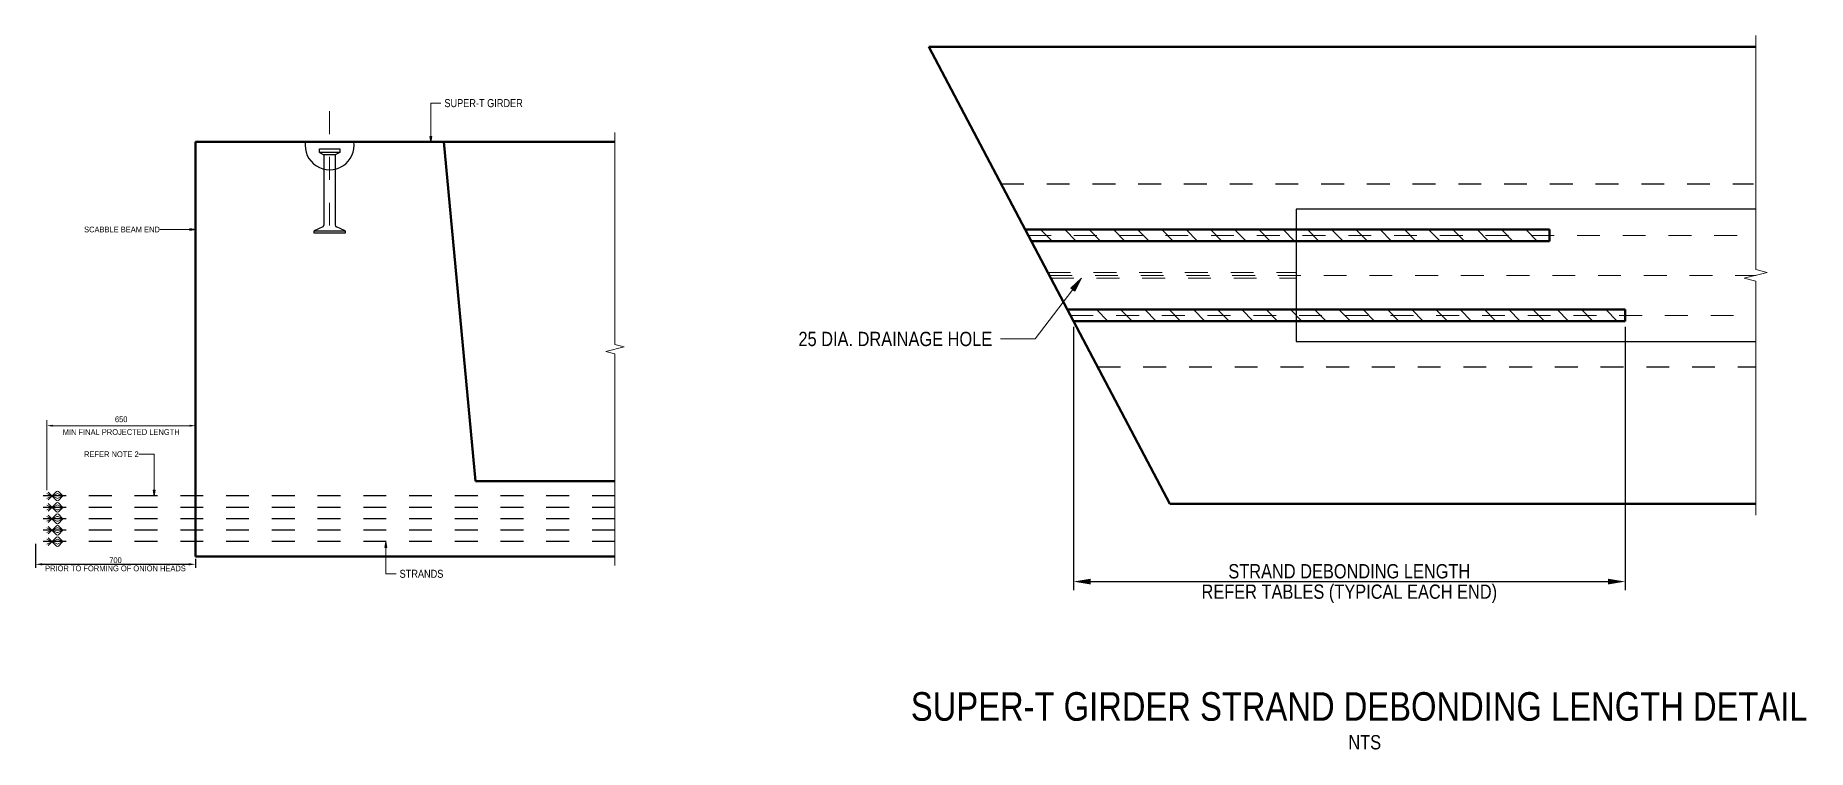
# Model space of a CAD drawing. Header units: metres. Extents: x -0.4 to 12.7, y 3.4 to 33.1.
# Drawn here: x 4.95 to 12.7, y 29.95 to 33.08 of the extents above; entities that cross this region are included whole.
import ezdxf

# ---------------------------------------------------------------- set-up
doc = ezdxf.new("R2010")
doc.units = ezdxf.units.M
for name, pattern in [('JacobsCenter', [0.015, 0.009, -0.0015, 0.003, -0.0015]), ('JacobsDash', [0.0045, 0.003, -0.0015]), ('JacobsDoubleCenter', [0.0255, 0.015, -0.0015, 0.003, -0.0015, 0.003, -0.0015])]:
    doc.linetypes.add(name, pattern=pattern)
doc.layers.get('Defpoints').update_dxf_attribs({"color": 41})
for name, color, linetype, lineweight in [('A-ANNO-DIMS', 7, 'Continuous', 9), ('A-DETL', 7, 'Continuous', 13), ('A-DETL-GENF', 7, 'Continuous', 9), ('G-ANNO-TEXT', 7, 'Continuous', 9)]:
    doc.layers.add(name, color=color, linetype=linetype, lineweight=lineweight)
doc.styles.add('Arial Narrow_1', font='ARIALN.TTF', dxfattribs={"height": 0.025})
doc.styles.add('Arial Narrow_4', font='ARIALN.TTF', dxfattribs={"height": 0.035})
doc.styles.add('Arial Narrow_7', font='ARIALN.TTF', dxfattribs={"height": 0.0625})
doc.styles.add('Arial Narrow_8', font='ARIALN.TTF', dxfattribs={"height": 0.125})
doc.dimstyles.new('____ddd_____1', dxfattribs={"dimscale": 0.3048, "dimtxt": 0.025586, "dimasz": 0.098425, "dimexe": 0.049213, "dimexo": 0.032808, "dimgap": 0.016404, "dimtad": 1, "dimdec": 0, "dimlfac": 1000, "dimzin": 0, "dimdsep": 46, "dimtxsty": 'Arial Narrow_1', "dimsah": 1, "dimcen": 0.09, "dimaunit": 1, "dimadec": 4, "dimazin": 0, "dimtfac": 1, "dimtdec": 4, "dimtix": 1, "dimtmove": 0, "dimatfit": 3, "dimfxl": 1, "dimtvp": 1, "dimtolj": 1, "dimtzin": 0, "dimarcsym": 2})
doc.dimstyles.new('____ddd_____2', dxfattribs={"dimscale": 0.3048, "dimtxt": 0.063964, "dimasz": 0.246063, "dimexe": 0.123031, "dimexo": 0.082021, "dimgap": 0.04101, "dimtad": 1, "dimdec": 0, "dimlfac": 1000, "dimzin": 0, "dimdsep": 46, "dimtxsty": 'Arial Narrow_7', "dimsah": 1, "dimcen": 0.09, "dimaunit": 1, "dimadec": 4, "dimazin": 0, "dimtfac": 1, "dimtdec": 4, "dimtix": 1, "dimtmove": 0, "dimatfit": 3, "dimfxl": 1, "dimtvp": 1, "dimtolj": 1, "dimtzin": 0, "dimarcsym": 2})
doc.dimstyles.new('Dimension_Standard_O__mm_', dxfattribs={"dimscale": 0.3048, "dimtxt": 0.025586, "dimasz": 0.082021, "dimexe": 0.07874, "dimexo": 0.049213, "dimgap": 0.049213, "dimtad": 1, "dimdec": 0, "dimlfac": 1000, "dimzin": 0, "dimdsep": 46, "dimtxsty": 'Arial Narrow_1', "dimsah": 1, "dimcen": 0.09, "dimaunit": 1, "dimadec": 4, "dimazin": 0, "dimtfac": 1, "dimtdec": 4, "dimtix": 1, "dimtmove": 0, "dimatfit": 3, "dimfxl": 1, "dimtvp": 1, "dimtfill": 1, "dimtolj": 1, "dimtzin": 0, "dimlwd": 18, "dimlwe": 18, "dimarcsym": 2})
pattern_1 = [(135, (5.721716, 0), (-0.05303301, -0.05303301), [])]

# ---------------------------------------------------------------- blocks, each defined once
blk = doc.blocks.new('CS_DET_BreakLine_ViewScale - Std Break-5081559-DRG-2973095 - TYPICAL STRAND ANCHORAGE DETAIL')
at = {"layer": 'A-DETL-GENF'}
for p, q in [((0.8875, 0), (-0.04, 0)), ((0.8975, 0.04), (0.8875, 0)), ((0.9175, -0.04), (0.8975, 0.04)), ((0.9275, 0), (0.9175, -0.04)), ((1.855, 0), (0.9275, 0))]:
    blk.add_line(p, q, dxfattribs=at)
blk = doc.blocks.new('CS_DET_BreakLine_ViewScale - Std Break-1703117-DRG-2873095 - SUPER-T GIRDER_STRAND DEBONDING LENGTH DETAIL')
at = {"layer": 'A-DETL-GENF'}
for p, q in [((0.975, 0), (-0.05, 0)), ((0.9875, 0.05), (0.975, 0)), ((1.0125, -0.05), (0.9875, 0.05)), ((1.025, 0), (1.0125, -0.05)), ((2.05, 0), (1.025, 0))]:
    blk.add_line(p, q, dxfattribs=at)
blk = doc.blocks.new('DIMBLOCK15-DRG-2973095 - TYPICAL STRAND ANCHORAGE DETAIL')
at = {"layer": 'A-ANNO-DIMS', "color": 0, "lineweight": -2, "transparency": 16777216}
for p, q in [((4.9508, 30.8504), (4.9508, 30.7463)), ((5.6508, 30.7854), (5.6508, 30.7463)), ((4.9808, 30.7613), (5.6208, 30.7613))]:
    blk.add_line(p, q, dxfattribs=at)
at = {"layer": 'A-ANNO-DIMS', "color": 0, "transparency": 16777216}
for points in [[(4.9808, 30.7663), (4.9808, 30.7563), (4.9508, 30.7613)], [(5.6208, 30.7663), (5.6208, 30.7563), (5.6508, 30.7613)]]:
    blk.add_solid(points, dxfattribs=at)
at = {"layer": 'Defpoints', "color": 0, "transparency": 16777216}
for p in [(4.9508, 30.8604), (5.6508, 30.7954), (5.6508, 30.7613)]:
    blk.add_point(p, dxfattribs=at)
at = {"layer": 'A-ANNO-DIMS', "color": 0, "transparency": 16777216, "char_height": 0.025, "width": 0.647686, "attachment_point": 5, "style": 'Arial Narrow_1'}
for s, insert in [('\\A1;700', (5.3008, 30.779)), ('\\A1;PRIOR TO FORMING OF ONION HEADS', (5.3008, 30.7433))]:
    blk.add_mtext(s, dxfattribs=dict(at, insert=insert))
blk = doc.blocks.new('DIMBLOCK16-DRG-2973095 - TYPICAL STRAND ANCHORAGE DETAIL')
at = {"layer": 'A-ANNO-DIMS', "color": 0, "lineweight": 18, "transparency": 16777216}
for p, q in [((5.0008, 31.0857), (5.0008, 31.3919)), ((5.6508, 31.3391), (5.6508, 31.3919)), ((5.0258, 31.3679), (5.6258, 31.3679))]:
    blk.add_line(p, q, dxfattribs=at)
at = {"layer": 'A-ANNO-DIMS', "color": 0, "transparency": 16777216}
for points in [[(5.0258, 31.3721), (5.0258, 31.3638), (5.0008, 31.3679)], [(5.6258, 31.3721), (5.6258, 31.3638), (5.6508, 31.3679)]]:
    blk.add_solid(points, dxfattribs=at)
at = {"layer": 'Defpoints', "color": 0, "transparency": 16777216}
for p in [(5.6508, 31.3679), (5.6508, 31.3241), (5.0008, 31.0707)]:
    blk.add_point(p, dxfattribs=at)
at = {"layer": 'A-ANNO-DIMS', "color": 0, "lineweight": 18, "transparency": 16777216, "insert": (5.3258, 31.3957), "char_height": 0.025, "width": 0.537545, "attachment_point": 5, "style": 'Arial Narrow_1', "bg_fill": 3, "box_fill_scale": 1.1, "bg_fill_color": 256, "bg_fill_true_color": 13158600, "bg_fill_transparency": 0}
blk.add_mtext('\\A1;650', dxfattribs=at)
at = {"layer": 'A-ANNO-DIMS', "color": 0, "lineweight": 18, "transparency": 16777216, "insert": (5.3258, 31.34), "char_height": 0.025, "width": 0.537545, "attachment_point": 5, "style": 'Arial Narrow_1', "bg_fill": 3, "box_fill_scale": 1.1, "bg_fill_color": 256, "bg_fill_true_color": 13158600, "bg_fill_transparency": 0}
blk.add_mtext('\\A1;MIN FINAL PROJECTED LENGTH', dxfattribs=at)
blk = doc.blocks.new('DIMBLOCK17-DRG-2873095 - SUPER-T GIRDER_STRAND DEBONDING LENGTH DETAIL')
at = {"layer": 'A-ANNO-DIMS', "color": 0, "lineweight": -2, "transparency": 16777216}
for p, q in [((9.4899, 31.8008), (9.4899, 30.6482)), ((11.9028, 31.8008), (11.9028, 30.6482)), ((9.5649, 30.6857), (11.8278, 30.6857))]:
    blk.add_line(p, q, dxfattribs=at)
at = {"layer": 'A-ANNO-DIMS', "color": 0, "transparency": 16777216}
for points in [[(9.5649, 30.6982), (9.5649, 30.6732), (9.4899, 30.6857)], [(11.8278, 30.6982), (11.8278, 30.6732), (11.9028, 30.6857)]]:
    blk.add_solid(points, dxfattribs=at)
at = {"layer": 'Defpoints', "color": 0, "transparency": 16777216}
for p in [(9.4899, 31.8258), (11.9028, 31.8258), (11.9028, 30.6857)]:
    blk.add_point(p, dxfattribs=at)
at = {"layer": 'A-ANNO-DIMS', "color": 0, "transparency": 16777216, "char_height": 0.0625, "width": 1.552204, "attachment_point": 5, "style": 'Arial Narrow_7'}
for s, insert in [('\\A1;STRAND DEBONDING LENGTH', (10.6963, 30.7305)), ('\\A1;REFER TABLES (TYPICAL EACH END)', (10.6963, 30.6322))]:
    blk.add_mtext(s, dxfattribs=dict(at, insert=insert))

msp = doc.modelspace()

# ---------------------------------------------------------------- hatches: boundary and pattern name
at = {"layer": 'A-DETL-GENF'}
h = msp.add_hatch(dxfattribs=at)
h.set_pattern_fill('FP_1', color=256, style=0, pattern_type=2)
h.set_pattern_definition(pattern_1)
h.paths.add_polyline_path([(9.3053, 32.1758), (11.5715, 32.1758), (11.5715, 32.2258), (9.2789, 32.2258)])
h = msp.add_hatch(dxfattribs=at)
h.set_pattern_fill('FP_1', color=256, style=0, pattern_type=2)
h.set_pattern_definition(pattern_1)
h.paths.add_polyline_path([(9.5445, 31.8258), (11.9028, 31.8258), (11.9028, 31.8758), (9.5445, 31.8758)])
at = {"layer": 'G-ANNO-TEXT'}
for points in [[(6.6798, 32.6085), (6.6842, 32.6335), (6.6754, 32.6335)], [(5.6516, 32.2266), (5.6266, 32.231), (5.6266, 32.2222)], [(9.5254, 32.0134), (9.4787, 31.9704), (9.4962, 31.957)], [(5.4702, 31.0604), (5.4747, 31.0854), (5.4658, 31.0854)], [(6.4825, 30.8605), (6.4781, 30.8355), (6.4869, 30.8355)]]:
    msp.add_hatch(color=256, dxfattribs=at).paths.add_polyline_path(points)

# ---------------------------------------------------------------- linework, layer by layer
at = {"layer": 'A-DETL', "lineweight": 50}
for p, q in [((12.4737, 33.0258), (8.857, 33.0258)), ((8.857, 33.0258), (9.9118, 31.0258)), ((9.2789, 32.2258), (11.5715, 32.2258)), ((11.5715, 32.1758), (9.3053, 32.1758)), ((11.5715, 32.2258), (11.5715, 32.1758)), ((9.4635, 31.8758), (11.9028, 31.8758)), ((11.9028, 31.8758), (11.9028, 31.8258)), ((11.9028, 31.8258), (9.4899, 31.8258)), ((9.9118, 31.0258), (12.4737, 31.0258))]:
    msp.add_line(p, q, dxfattribs=at)
at = {"layer": 'A-DETL', "linetype": 'JacobsCenter', "lineweight": 18}
for p, q in [((6.2372, 32.7438), (6.2372, 32.1638)), ((9.2921, 32.2008), (12.4737, 32.2008)), ((9.3844, 32.0258), (12.4737, 32.0258)), ((9.4767, 31.8508), (12.4737, 31.8508))]:
    msp.add_line(p, q, dxfattribs=at)
at = {"layer": 'A-DETL', "lineweight": 70}
for p, q in [((5.6508, 32.6104), (7.4847, 32.6104)), ((5.6508, 30.7954), (5.6508, 32.6104)), ((6.7363, 32.6104), (6.8753, 31.1254)), ((7.4847, 31.1254), (6.8753, 31.1254)), ((7.4847, 30.7954), (5.6508, 30.7954))]:
    msp.add_line(p, q, dxfattribs=at)
at = {"layer": 'A-DETL', "lineweight": 25}
for p, q in [((6.1932, 32.5633), (6.1932, 32.58)), ((6.1932, 32.58), (6.2812, 32.58)), ((6.2812, 32.5633), (6.1932, 32.5633)), ((6.1932, 32.5633), (6.2122, 32.553)), ((6.2122, 32.553), (6.2121, 32.2454)), ((6.2622, 32.553), (6.2122, 32.553)), ((6.2812, 32.5633), (6.2622, 32.553)), ((6.2622, 32.553), (6.2622, 32.2464)), ((6.2812, 32.58), (6.2812, 32.5633)), ((12.4737, 32.3159), (10.4645, 32.3159)), ((10.4645, 32.3159), (10.4645, 31.7358)), ((6.2073, 32.2375), (6.1696, 32.2207)), ((6.1696, 32.2207), (6.3047, 32.2207)), ((6.1696, 32.21), (6.1696, 32.2207)), ((6.3047, 32.21), (6.1696, 32.21)), ((6.3047, 32.2207), (6.267, 32.2375)), ((6.3047, 32.2207), (6.3047, 32.21)), ((10.4645, 31.7358), (12.4737, 31.7358))]:
    msp.add_line(p, q, dxfattribs=at)
at = {"layer": 'A-DETL', "linetype": 'JacobsDash', "lineweight": 25}
for p, q in [((9.1734, 32.4259), (12.4635, 32.4259)), ((9.5954, 31.6258), (12.4737, 31.6258))]:
    msp.add_line(p, q, dxfattribs=at)
at = {"layer": 'A-DETL', "linetype": 'JacobsDash', "lineweight": 18}
for p, q in [((9.3778, 32.0383), (10.4645, 32.0383)), ((9.391, 32.0133), (10.4645, 32.0133))]:
    msp.add_line(p, q, dxfattribs=at)
at = {"layer": 'A-DETL'}
for p, q in [((5.0428, 31.0801), (5.0068, 31.0441)), ((5.0428, 31.0406), (5.0068, 31.0767)), ((5.0711, 31.0604), (5.0513, 31.0801)), ((5.0008, 31.0707), (5.0445, 31.0503)), ((5.0008, 31.05), (5.0445, 31.0704)), ((5.0008, 31.0207), (5.0445, 31.0003)), ((5.0008, 31), (5.0445, 31.0204)), ((5.0428, 31.0301), (5.0068, 30.9941)), ((5.0428, 30.9906), (5.0068, 31.0267)), ((5.0711, 31.0604), (5.0496, 31.0704)), ((5.0711, 31.0604), (5.0496, 31.0503)), ((5.0711, 31.0104), (5.0496, 31.0204)), ((5.0711, 31.0104), (5.0496, 31.0003)), ((5.0711, 31.0604), (5.0513, 31.0406)), ((5.0711, 31.0104), (5.0513, 31.0301)), ((5.0711, 31.0104), (5.0513, 30.9906)), ((5.0008, 30.9707), (5.0445, 30.9503)), ((5.0008, 30.95), (5.0445, 30.9704)), ((5.0008, 30.9207), (5.0445, 30.9003)), ((5.0428, 30.9801), (5.0068, 30.9441)), ((5.0428, 30.9406), (5.0068, 30.9767)), ((5.0428, 30.9301), (5.0068, 30.8941)), ((5.0428, 30.8906), (5.0068, 30.9267)), ((5.0711, 30.9604), (5.0496, 30.9704)), ((5.0711, 30.9604), (5.0496, 30.9503)), ((5.0711, 30.9604), (5.0513, 30.9801)), ((5.0711, 30.9604), (5.0513, 30.9406)), ((5.0711, 30.9104), (5.0513, 30.9301)), ((5.0008, 30.9), (5.0445, 30.9204)), ((5.0008, 30.8707), (5.0445, 30.8503)), ((5.0008, 30.85), (5.0445, 30.8704)), ((5.0428, 30.8801), (5.0068, 30.8441)), ((5.0428, 30.8406), (5.0068, 30.8767)), ((5.0711, 30.9104), (5.0496, 30.9204)), ((5.0711, 30.9104), (5.0496, 30.9003)), ((5.0711, 30.8604), (5.0496, 30.8704)), ((5.0711, 30.8604), (5.0496, 30.8503)), ((5.0711, 30.9104), (5.0513, 30.8906)), ((5.0711, 30.8604), (5.0513, 30.8801)), ((5.0711, 30.8604), (5.0513, 30.8406))]:
    msp.add_line(p, q, dxfattribs=at)
at = {"layer": 'A-DETL', "linetype": 'JacobsDoubleCenter', "lineweight": 25}
for p, q in [((7.4847, 31.0604), (4.9508, 31.0604)), ((7.4847, 31.0104), (4.9508, 31.0104)), ((7.4847, 30.9604), (4.9508, 30.9604)), ((7.4847, 30.9104), (4.9508, 30.9104)), ((7.4847, 30.8604), (4.9508, 30.8604))]:
    msp.add_line(p, q, dxfattribs=at)
at = {"layer": 'A-DETL'}
for centre, start, end in [((5.0471, 31.0759), 45, 135), ((5.0471, 31.0448), 225, 315), ((5.0471, 31.0259), 45, 135), ((5.0471, 31.0649), 65, 115), ((5.0471, 31.0558), 245, 295), ((5.0471, 31.0149), 65, 115), ((5.0471, 31.0058), 245, 295), ((5.0471, 30.9948), 225, 315), ((5.0471, 30.9759), 45, 135), ((5.0471, 30.9448), 225, 315), ((5.0471, 30.9259), 45, 135), ((5.0471, 30.9649), 65, 115), ((5.0471, 30.9558), 245, 295), ((5.0471, 30.9149), 65, 115), ((5.0471, 30.8948), 225, 315), ((5.0471, 30.8759), 45, 135), ((5.0471, 30.9058), 245, 295), ((5.0471, 30.8649), 65, 115), ((5.0471, 30.8558), 245, 295), ((5.0471, 30.8448), 225, 315)]:
    msp.add_arc(centre, 0.006, start, end, dxfattribs=at)
at = {"layer": 'A-DETL', "lineweight": 25}
for centre, major_axis, ratio, start_param, end_param in [((6.2372, 32.5954), (-0.1072, 0), 0.999879, 6.142884, 9.565385), ((6.2032, 32.2454), (-0.00631, 0.00631), 0.999959, 2.831065, 3.926854), ((6.2711, 32.2454), (-0.00631, 0.00631), 0.999959, 0.680467, 1.8816)]:
    msp.add_ellipse(centre, major_axis=major_axis, ratio=ratio, start_param=start_param, end_param=end_param, dxfattribs=at)
at = {"layer": 'G-ANNO-TEXT'}
for p, q in [((6.6798, 32.7795), (6.7241, 32.7795)), ((6.6798, 32.6085), (6.6798, 32.7795)), ((6.6842, 32.6335), (6.6754, 32.6335)), ((6.6754, 32.6335), (6.6798, 32.6085)), ((6.6798, 32.6085), (6.6842, 32.6335)), ((5.469, 32.2266), (5.4683, 32.2266)), ((5.6516, 32.2266), (5.469, 32.2266)), ((5.6516, 32.2266), (5.6266, 32.231)), ((5.6266, 32.231), (5.6266, 32.2222)), ((5.6266, 32.2222), (5.6516, 32.2266)), ((9.5254, 32.0134), (9.3223, 31.7475)), ((9.5254, 32.0134), (9.4787, 31.9704)), ((9.4962, 31.957), (9.5254, 32.0134)), ((9.4787, 31.9704), (9.4962, 31.957)), ((9.1731, 31.7475), (9.1715, 31.7475)), ((9.3223, 31.7475), (9.1731, 31.7475)), ((5.3967, 31.243), (5.3877, 31.243)), ((5.4702, 31.243), (5.3967, 31.243)), ((5.4702, 31.0604), (5.4702, 31.243)), ((5.4747, 31.0854), (5.4658, 31.0854)), ((5.4658, 31.0854), (5.4702, 31.0604)), ((5.4702, 31.0604), (5.4747, 31.0854)), ((6.4825, 30.8605), (6.4781, 30.8355)), ((6.4869, 30.8355), (6.4825, 30.8605)), ((6.4825, 30.8605), (6.4825, 30.7198)), ((6.4781, 30.8355), (6.4869, 30.8355)), ((6.4825, 30.7198), (6.5283, 30.7198))]:
    msp.add_line(p, q, dxfattribs=at)

# ---------------------------------------------------------------- block references
at = {"layer": 'A-DETL-GENF', "rotation": 89.99999999999979}
for name, p in [('CS_DET_BreakLine_ViewScale - Std Break-1703117-DRG-2873095 - SUPER-T GIRDER_STRAND DEBONDING LENGTH DETAIL', (12.4737, 31.0258)), ('CS_DET_BreakLine_ViewScale - Std Break-5081559-DRG-2973095 - TYPICAL STRAND ANCHORAGE DETAIL', (7.4847, 30.7954))]:
    msp.add_blockref(name, p, dxfattribs=at)

# ---------------------------------------------------------------- texts
at = {"layer": 'G-ANNO-TEXT', "attachment_point": 1, "bg_fill": 3, "box_fill_scale": 1, "bg_fill_color": 256, "bg_fill_transparency": 0}
for s, insert, char_height, style in [('SUPER-T GIRDER STRAND DEBONDING LENGTH DETAIL', (8.779, 30.2017), 0.125, 'Arial Narrow_8'), ('NTS', (10.6922, 30.0139), 0.0625, 'Arial Narrow_7')]:
    msp.add_mtext(s, dxfattribs=dict(at, insert=insert, char_height=char_height, style=style))

# ---------------------------------------------------------------- dimensions: what is measured, and where the dimension line sits
at = {"layer": 'A-ANNO-DIMS'}
for base, p1, p2, text, dimstyle, override, picture, middle in [((11.9028, 30.6857), (9.4899, 31.8258), (11.9028, 31.8258), 'STRAND DEBONDING LENGTH\\XREFER TABLES (TYPICAL EACH END)', '____ddd_____2', {"dimpost": '<>', "dimfxl": 2.412977}, 'DIMBLOCK17-DRG-2873095 - SUPER-T GIRDER_STRAND DEBONDING LENGTH DETAIL', (10.6963, 30.6857)), ((5.6508, 30.7613), (4.9508, 30.8604), (5.6508, 30.7954), '<>\\XPRIOR TO FORMING OF ONION HEADS', '____ddd_____1', {"dimpost": '<>', "dimfxl": 0.703011}, 'DIMBLOCK15-DRG-2973095 - TYPICAL STRAND ANCHORAGE DETAIL', (5.3008, 30.7613))]:
    dim = msp.add_linear_dim(base=base, p1=p1, p2=p2, text=text, dimstyle=dimstyle, override=override, dxfattribs=at)
    dim.commit()
    dim.dimension.update_dxf_attribs({"geometry": picture, "text_midpoint": middle})

# ---------------------------------------------------------------- next in the draw order: texts
at = {"layer": 'G-ANNO-TEXT', "attachment_point": 1, "bg_fill": 3, "box_fill_scale": 1, "bg_fill_color": 256, "bg_fill_transparency": 0}
for s, insert, char_height, style in [('SUPER-T GIRDER', (6.7391, 32.797), 0.035, 'Arial Narrow_4'), ('SCABBLE BEAM END', (5.1636, 32.2391), 0.025, 'Arial Narrow_1'), ('REFER NOTE 2', (5.1636, 31.2555), 0.025, 'Arial Narrow_1'), ('STRANDS', (6.5433, 30.7373), 0.035, 'Arial Narrow_4')]:
    msp.add_mtext(s, dxfattribs=dict(at, insert=insert, char_height=char_height, style=style))
at = {"layer": 'G-ANNO-TEXT', "insert": (8.2874, 31.7788), "char_height": 0.0625, "attachment_point": 1, "style": 'Arial Narrow_7', "bg_fill": 3, "box_fill_scale": 1, "bg_fill_color": 256, "bg_fill_true_color": 13158600, "bg_fill_transparency": 0}
msp.add_mtext('25 DIA. DRAINAGE HOLE', dxfattribs=at)

# ---------------------------------------------------------------- next in the draw order: dimensions: what is measured, and where the dimension line sits
at = {"layer": 'A-ANNO-DIMS', "lineweight": 18}
dim = msp.add_linear_dim(base=(5.6508, 31.3679), p1=(5.0008, 31.0707), p2=(5.6508, 31.3241), text='<>\\XMIN FINAL PROJECTED LENGTH', dimstyle='Dimension_Standard_O__mm_', override={"dimpost": '<>', "dimfxl": 0.697646}, dxfattribs=at)
dim.commit()
dim.dimension.update_dxf_attribs({"geometry": 'DIMBLOCK16-DRG-2973095 - TYPICAL STRAND ANCHORAGE DETAIL', "text_midpoint": (5.3258, 31.3679)})

doc.saveas('drawing.dxf')
